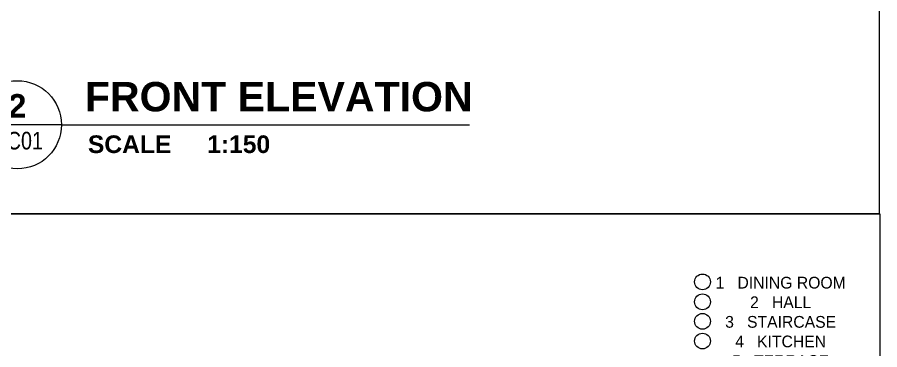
# Model space of a CAD drawing. Header units: millimetres. Extents: x -9083 to 924194, y -232449 to 321637.
# Drawn here: x 33107 to 47780, y -221289 to -215630 of the extents above; entities that cross this region are included whole.
import ezdxf
from ezdxf.enums import TextEntityAlignment as Align

# ---------------------------------------------------------------- set-up
doc = ezdxf.new("R2010")
doc.units = ezdxf.units.MM
doc.header["$LTSCALE"] = 400
doc.header["$MEASUREMENT"] = 0
doc.layers.get('Defpoints').update_dxf_attribs({"color": 8, "lineweight": 5})
for name, color, linetype, lineweight in [('GENERAL TEXT', 4, 'Continuous', 5), ('REFER TILTLE 100', 7, 'Continuous', 5), ('TEXT DRAWING TITLE', 7, 'Continuous', 5)]:
    doc.layers.add(name, color=color, linetype=linetype, lineweight=lineweight)
doc.styles.add('arial', font='arial.ttf', dxfattribs={"width": 0.8, "height": 2.2})
doc.styles.add('ARIAL-TITLE', font='arialbd.ttf')
doc.styles.get("Standard").update_dxf_attribs({"font": 'GOTHIC.TTF', "height": 220})

# ---------------------------------------------------------------- blocks, each defined once
blk = doc.blocks.new('A-DETAIL-TITLE-100')
at = {"layer": 'TEXT DRAWING TITLE', "linetype": 'Continuous'}
blk.add_line((0, 0), (-1500, 0), dxfattribs=at)
blk.add_circle((-750, 0), 750, dxfattribs=at)
at = {"layer": 'TEXT DRAWING TITLE', "style": 'ARIAL-TITLE'}
for tag, p, height in [('TITLE1', (450, 937), 500), ('SCALE1', (450, -480), 300), ('SCALE2', (2479, -480), 300)]:
    blk.add_attdef(tag, p, '', height=height, dxfattribs=at)
at = {"layer": 'TEXT DRAWING TITLE', "color": 7, "style": 'ARIAL-TITLE'}
blk.add_attdef('TITLE2_001', (435, 228), '', height=500, dxfattribs=at)
at = {"layer": 'TEXT DRAWING TITLE', "linetype": 'Continuous', "style": 'ARIAL-TITLE'}
blk.add_attdef('DRWG-NO', text='', height=400, dxfattribs=at).set_placement((-751, 326), align=Align.MIDDLE)
at = {"layer": 'TEXT DRAWING TITLE', "linetype": 'Continuous', "style": 'arial', "width": 0.8}
blk.add_attdef('DRAWING-REF', text='', height=300, dxfattribs=at).set_placement((-735, -270), align=Align.MIDDLE)

msp = doc.modelspace()

# ---------------------------------------------------------------- linework, layer by layer
at = {"layer": 'Defpoints'}
for points in [[(24333.33333, -205809.70699), (47766.7818, -205809.70699), (47766.7818, -218974.20286), (24333.33333, -218974.20286)], [(24333.33333, -218974.20286), (47779.50929, -218974.20286), (47779.50929, -232449.41425), (24333.33333, -232449.41425)]]:
    msp.add_lwpolyline(points, close=True, dxfattribs=at)
at = {"layer": 'GENERAL TEXT', "lineweight": 0}
for centre in [(44764.30405, -220133.63372), (44764.30405, -220473.10448), (44764.30405, -220805.06517), (44764.30405, -221140.7238)]:
    msp.add_circle(centre, 133.86804, dxfattribs=at)
at = {"layer": 'TEXT DRAWING TITLE', "linetype": 'Continuous'}
msp.add_line((33858.72142, -217460.61934), (40801.71984, -217460.61934), dxfattribs=at)

# ---------------------------------------------------------------- block references
at = {"layer": 'TEXT DRAWING TITLE'}
ref = msp.add_blockref('A-DETAIL-TITLE-100', (33858.72142, -217460.61934), dxfattribs=at)
ref.add_attrib('TITLE2_001', 'FRONT ELEVATION', (34257.22074, -217232.14594), dxfattribs={"layer": 'REFER TILTLE 100', "color": 7, "height": 500, "style": 'ARIAL-TITLE'})
ref.add_attrib('DRWG-NO', '2', dxfattribs={"layer": 'REFER TILTLE 100', "linetype": 'Continuous', "height": 400, "style": 'ARIAL-TITLE'}).set_placement((33107.62017, -217135.11092), align=Align.MIDDLE)
ref.add_attrib('DRAWING-REF', 'AC01', dxfattribs={"layer": 'REFER TILTLE 100', "linetype": 'Continuous', "height": 300, "style": 'arial', "width": 0.8}).set_placement((33124.12272, -217730.48428), align=Align.MIDDLE)
ref.add_attrib('SCALE1', 'SCALE', (34308.72142, -217941.11537), dxfattribs={"layer": 'REFER TILTLE 100', "height": 300, "style": 'ARIAL-TITLE'})
ref.add_attrib('SCALE2', '1:150', (36337.72142, -217941.11537), dxfattribs={"layer": 'REFER TILTLE 100', "height": 300, "style": 'ARIAL-TITLE'})

# ---------------------------------------------------------------- texts
at = {"layer": 'GENERAL TEXT', "lineweight": 0, "insert": (46093.72085, -220047.42102, -0.00048), "char_height": 200, "width": 2774.0642767, "attachment_point": 2}
msp.add_mtext('\\A1;1   DINING ROOM\\P2   HALL\\P3   STAIRCASE\\P4   KITCHEN\\P5   TERRACE\\P6   BEDROOM\\P7   HALL\\P8   BEDROOM', dxfattribs=at)

doc.saveas('drawing.dxf')
